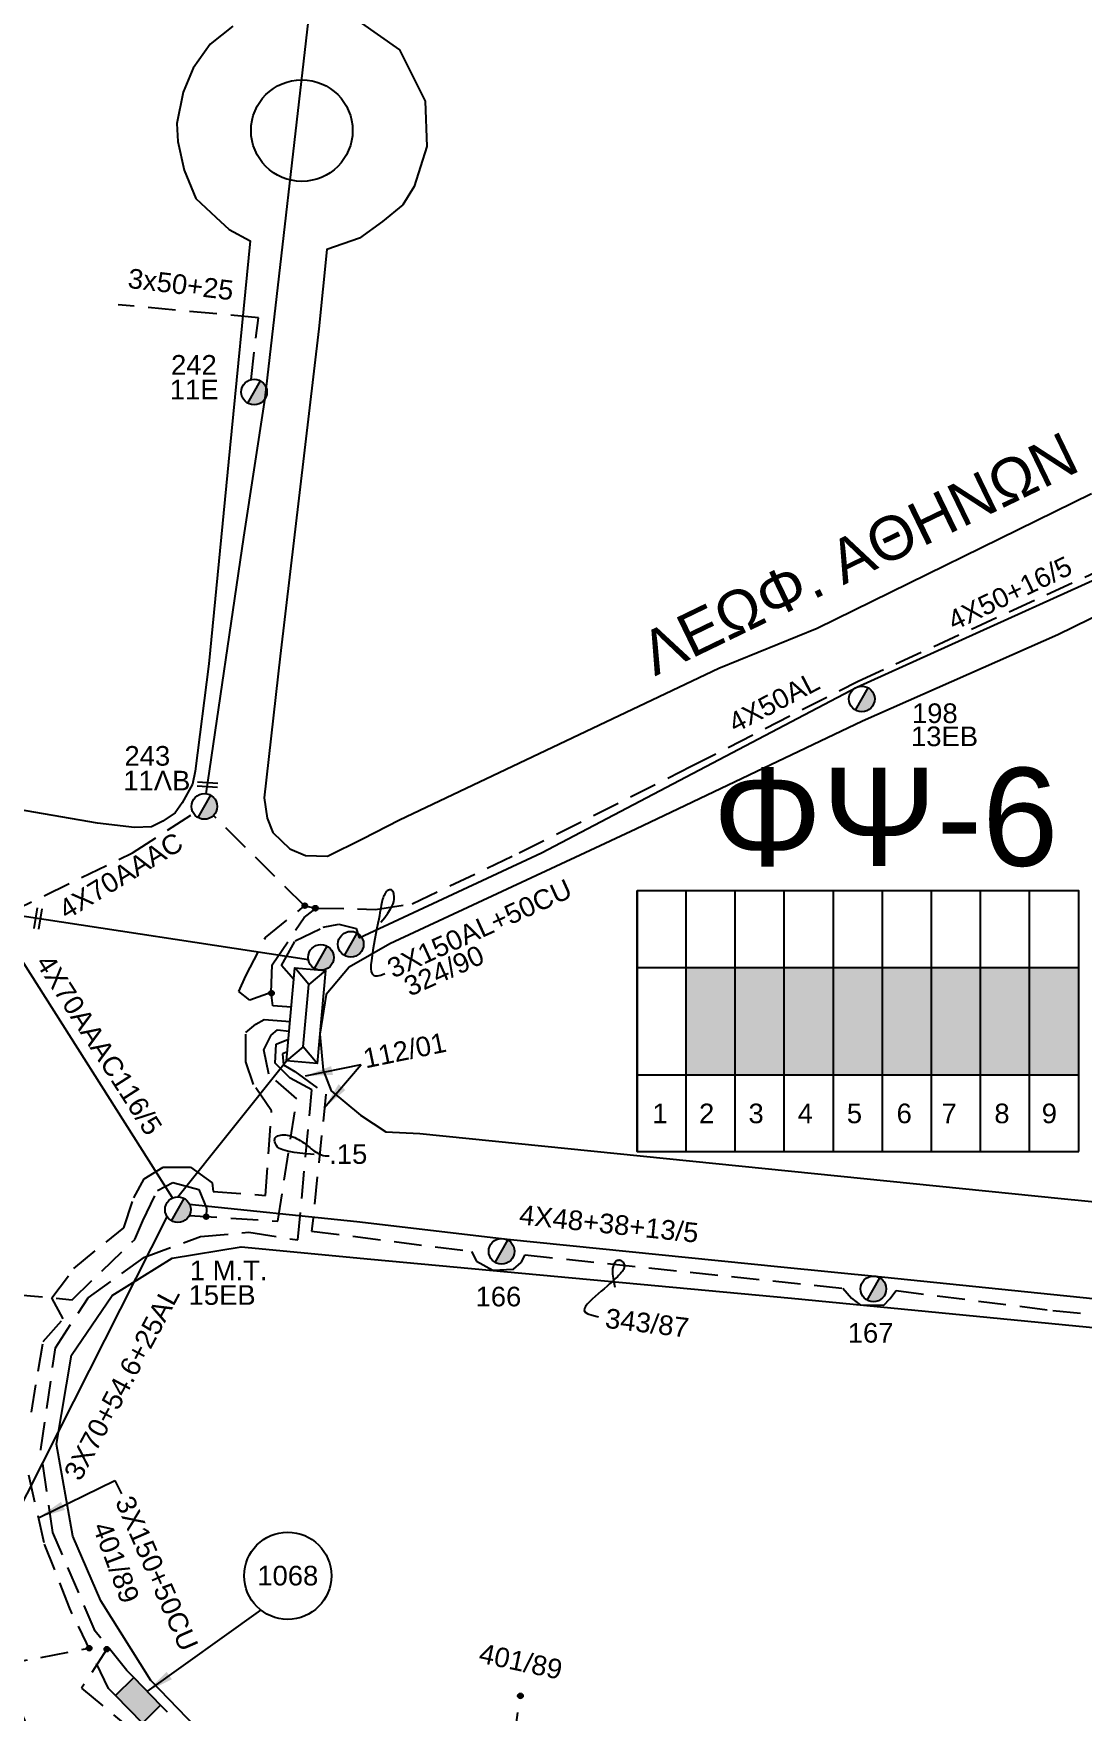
# Model space of a CAD drawing. Header units: millimetres. Extents: x 31 to 3826, y 22 to 1041.
# Drawn here: x 1340.4 to 1436.6, y 185.4 to 339.3 of the extents above; entities that cross this region are included whole.
import ezdxf
from ezdxf.enums import TextEntityAlignment as Align

# ---------------------------------------------------------------- set-up
doc = ezdxf.new("R2010")
doc.units = ezdxf.units.MM
doc.linetypes.add('DASHED', pattern=[19.05, 12.7, -6.35])
for name, color, linetype in [('Link Box 4 Διευθύνσεων', 7, 'Continuous'), ('Άγνωστα', 7, 'Continuous'), ('Ασφαλειοκιβώτια Χ.Τ 9 αναχωρήσεων', 7, 'Continuous'), ('Γυμνά εναέρια ΧΤ (3Φ)   4x50AL', 7, 'Continuous'), ('Γυμνά εναέρια ΧΤ και ΦΟΠ (3Φ)   4x50+16AL', 7, 'Continuous'), ('Επιγραφές - Σχήματα', 7, 'Continuous'), ('Καλώδια ΧΤ   3x150+50AL', 7, 'DASHED'), ('Καλώδια ΧΤ   3x150+50CU', 7, 'DASHED'), ('Καλώδια ΧΤ   3x150+70 XLPE', 7, 'DASHED'), ('Καλώδια ΧΤ   3x150AL+50CU', 7, 'DASHED'), ('Μηχανική τομή', 7, 'Continuous'), ('Στύλος ΦΜ', 7, 'Continuous'), ('Στύλος ΦΜ @ 1', 7, 'Continuous'), ('Συνδέσεις', 7, 'Continuous'), ('Συνεστραμμένα ΧΤ   3x70+54.6+25 AL', 7, 'SYN_LINE'), ('Υποσταθμός πόλεως', 7, 'Continuous'), ('Υπόβαθρο ΔΕΗ', 7, 'Continuous'), ('Υπόγεια Καλώδια Δικτύου ΧΤ   .15', 7, 'DASHED'), ('Υπόγεια καλώδια Παροχών ΧΤ   4x50AL', 7, 'DASHED')]:
    doc.layers.add(name, color=color, linetype=linetype)
doc.styles.get("Standard").update_dxf_attribs({"font": 'arial.ttf'})
doc.linetypes.add('SYN_LINE', pattern='A,0.5,-0.0001,["/\\/\\/\\/",Standard,S=0.1,R=0,X=0,Y=-0.05],-0.25', length=0.7501)
doc.dimstyles.new('ISO-25', dxfattribs={"dimtxt": 2.5, "dimasz": 2.5, "dimexe": 1.25, "dimexo": 0.625, "dimtad": 1, "dimtxsty": 'Standard', "dimcen": 2.5, "dimadec": 0, "dimazin": 0, "dimtfac": 1, "dimtmove": 0, "dimatfit": 3, "dimfxl": 1, "dimarcsym": 0})

# ---------------------------------------------------------------- blocks, each defined once
blk = doc.blocks.new('ΥΠΟΣΤΑΘΜΟΣ ΠΟΛΕΩΣ')
at = {"layer": 'Υποσταθμός πόλεως', "linetype": 'Continuous', "ltscale": 40}
blk.add_lwpolyline([(-8.57, 2.82), (8.57, 2.82), (8.57, -2.82), (-8.57, -2.82)], close=True, dxfattribs=at)
for points in [[(-5.75, 0), (-8.57, 2.82)], [(5.75, 0), (8.57, 2.82)], [(-8.57, -2.82), (-5.75, 0)], [(-5.75, 0), (5.75, 0)], [(8.57, -2.82), (5.75, 0)]]:
    blk.add_lwpolyline(points, dxfattribs=at)
at = {"layer": 'Υποσταθμός πόλεως', "linetype": 'SYN_LINE', "ltscale": 40, "flags": 1}
for tag, p in [('ΜΕΤΑΣΧΗΜΑΤΙΣΜΟΣ', (10.6, 2.39)), ('ΙΣΧΥΣ', (10.58, -0.41)), ('ΑΡΙΘΜΟΣ', (10.7, -3.13))]:
    blk.add_attdef(tag, p, '', height=1.8, dxfattribs=at)
blk = doc.blocks.new('ΥΠΑΡΧΩΝ ΤΣΙΜΕΝΤΕΝΙΟΣ ΣΤΥΛΟΣ')
at = {"layer": 'Στύλος ΦΜ'}
blk.add_hatch(color=7, dxfattribs=at).paths.add_polyline_path([(-1.29, -2.28, 0.574793), (2.62, 0, 0.268822), (1.3, 2.27)])
at = {"layer": 'Στύλος ΦΜ', "color": 7}
blk.add_line((-1.29, -2.28), (1.3, 2.27), dxfattribs=at)
blk.add_circle((0, 0), 2.62, dxfattribs=at)
at = {"layer": 'Στύλος ΦΜ', "flags": 4}
for tag, p in [('ΑΡΙΘΜΟΣ', (-4.68, 8.05)), ('ΤΥΠΟΣ', (-4.91, 3.03))]:
    blk.add_attdef(tag, p, '', height=4, dxfattribs=at)
blk = doc.blocks.new('ΜΗΧΑΝΙΚΗ ΤΟΜΗ')
at = {"layer": 'Μηχανική τομή', "ltscale": 40}
for p, q in [((-1.89, 0.78), (1.89, 0.78)), ((1.89, 0), (-1.89, 0))]:
    blk.add_line(p, q, dxfattribs=at)
blk = doc.blocks.new('_ΣΥΝΔΕΣΗ')
at = {"layer": 'Συνδέσεις', "linetype": 'SYN_LINE', "ltscale": 40}
blk.add_hatch(color=256, dxfattribs=at).paths.add_polyline_path([(0.5, -0.01, 1), (-0.5, -0.01, 1)])
at = {"layer": 'Συνδέσεις'}
blk.add_circle((0, -0.01), 0.5, dxfattribs=at)
blk = doc.blocks.new('LINK BOX 4 ΑΝΑΧΩΡΗΣΕΩΝ')
at = {"layer": 'Link Box 4 Διευθύνσεων', "ltscale": 40}
blk.add_hatch(color=256, dxfattribs=at).paths.add_polyline_path([(-3.54, 0), (-3.54, -4.67), (3.54, -4.67), (3.54, 0)])
for p, q in [((-3.54, 0), (-5.33, 0)), ((5.33, 0), (3.54, 0)), ((-3.54, -4.67), (-5.33, -4.67)), ((5.33, -4.67), (3.54, -4.67))]:
    blk.add_line(p, q, dxfattribs=at)
blk.add_lwpolyline([(-3.54, -4.67), (-3.54, 0), (3.54, 0), (3.54, -4.67)], close=True, dxfattribs=at)
blk = doc.blocks.new('ΑΣΦΑΛΕΙΟΚΙΒΩΤΙΟ ΥΠΟΣΤΑΘΜΟΥ 9 ΑΝΑΧΩΡΗΣΕΩΝ')
at = {"layer": 'Ασφαλειοκιβώτια Χ.Τ 9 αναχωρήσεων', "ltscale": 40}
for p, q in [((-23.8, 40.36), (24.02, 40.36)), ((-9.72, 40.36), (-9.72, -40.64)), ((9.94, 40.36), (9.94, -40.64)), ((-23.8, 31.36), (24.02, 31.36)), ((-23.8, 22.36), (24.02, 22.36)), ((-23.8, 13.36), (24.02, 13.36)), ((-23.8, 4.36), (24.02, 4.36)), ((-23.8, -4.64), (24.02, -4.64)), ((-23.8, -13.64), (24.02, -13.64)), ((-23.8, -22.64), (24.02, -22.64)), ((-23.8, -31.64), (24.02, -31.64))]:
    blk.add_line(p, q, dxfattribs=at)
at = {"layer": 'Ασφαλειοκιβώτια Χ.Τ 9 αναχωρήσεων'}
blk.add_lwpolyline([(-23.8, -40.64), (24.02, -40.64), (24.02, 40.36), (-23.8, 40.36)], close=True, dxfattribs=at)
for s, p in [('1', (-18.61, 37.57)), ('2', (-18.61, 29)), ('3', (-18.61, 19.93)), ('4', (-18.61, 10.91)), ('5', (-18.61, 1.89)), ('6', (-18.61, -7.24)), ('7', (-18.61, -15.48)), ('8', (-18.61, -25.17)), ('9', (-18.61, -33.86))]:
    blk.add_text(s, height=3.6, rotation=270, dxfattribs=at).set_placement(p)
at = {"layer": 'Ασφαλειοκιβώτια Χ.Τ 9 αναχωρήσεων', "ltscale": 40}
for tag, height, p in [('ΟΝΟΜΑ', 5, (-0.16, 44.31)), ('ΚΕΙΜΕΝΟ 1', 2, (17.06, 35.59)), ('ΚΕΙΜΕΝΟ 2', 2, (17.06, 26.88)), ('ΚΕΙΜΕΝΟ 3', 2, (17.06, 17.69)), ('ΚΕΙΜΕΝΟ 4', 2, (17.06, 8.71)), ('ΚΕΙΜΕΝΟ 5', 2, (17.06, -0.13)), ('ΚΕΙΜΕΝΟ 6', 2, (17.06, -9.05)), ('ΚΕΙΜΕΝΟ 7', 2, (17.06, -18.13)), ('ΚΕΙΜΕΝΟ 8', 2, (17.06, -26.85)), ('ΚΕΙΜΕΝΟ 9', 2, (17.06, -35.99)), ('ΣΧ', 2, (-0.1, -42.64))]:
    blk.add_attdef(tag, text='', height=height, dxfattribs=at).set_placement(p, align=Align.MIDDLE_CENTER)

msp = doc.modelspace()

# ---------------------------------------------------------------- hatches: boundary and pattern name
at = {"layer": 'Ασφαλειοκιβώτια Χ.Τ 9 αναχωρήσεων'}
for color, points in [(25, [(1400.28, 243.76), (1404.78, 243.76), (1404.78, 253.58), (1400.28, 253.58)]), (173, [(1404.78, 243.76), (1409.28, 243.76), (1409.28, 253.58), (1404.78, 253.58)]), (2, [(1409.28, 243.76), (1413.78, 243.76), (1413.78, 253.58), (1409.28, 253.58)]), (133, [(1413.78, 243.76), (1418.28, 243.76), (1418.28, 253.58), (1413.78, 253.58)]), (1, [(1418.28, 243.76), (1422.78, 243.76), (1422.78, 253.58), (1418.28, 253.58)]), (5, [(1422.78, 243.76), (1427.28, 243.76), (1427.28, 253.58), (1422.78, 253.58)]), (85, [(1427.28, 243.76), (1431.78, 243.76), (1431.78, 253.58), (1427.28, 253.58)]), (6, [(1431.78, 243.76), (1436.28, 243.76), (1436.28, 253.58), (1431.78, 253.58)])]:
    msp.add_hatch(color=color, dxfattribs=at).paths.add_polyline_path(points)

# ---------------------------------------------------------------- linework, layer by layer
at = {"layer": 'Άγνωστα', "linetype": 'DASHED', "ltscale": 0.2}
msp.add_lwpolyline([(1360.37, 307.52), (1361.04, 313.18), (1348.18, 314.39)], dxfattribs=at)
at = {"layer": 'Άγνωστα', "color": 85, "linetype": 'DASHED', "ltscale": 0.2}
msp.add_lwpolyline([(1337.96, 258.52), (1349.5, 264.12), (1355.1, 267.73)], dxfattribs=at)
at = {"layer": 'Άγνωστα', "color": 25, "linetype": 'Continuous', "ltscale": 0.2}
msp.add_lwpolyline([(1353.17, 232.46), (1337.98, 256.45)], dxfattribs=at)
at = {"layer": 'Άγνωστα', "color": 2, "linetype": 'DASHED', "ltscale": 0.2}
msp.add_lwpolyline([(1322.68, 200.26), (1332.89, 202.19), (1332.49, 206.71), (1332.36, 212.2), (1333.65, 219.78), (1334.91, 223.98), (1343.95, 223.12), (1349.72, 228.66), (1350.43, 230.36), (1351.78, 233.16), (1353.19, 233.87), (1355.57, 233.23), (1356.28, 231.53), (1356.25, 230.75)], dxfattribs=at)
at = {"layer": 'Άγνωστα', "color": 2}
msp.add_lwpolyline([(1354.7, 231.9), (1370.07, 230.3), (1383.85, 228.69), (1408.97, 226.13), (1418.21, 225.23), (1452.18, 221.73), (1468.67, 219.93), (1501.16, 216.96)], dxfattribs=at)
at = {"layer": 'Άγνωστα'}
msp.add_lwpolyline([(1393.78, 224.26), (1393.67, 224.72), (1393.6, 225.12), (1393.56, 225.46), (1393.55, 225.74), (1393.56, 225.98), (1393.6, 226.18), (1393.65, 226.34), (1393.71, 226.47), (1393.77, 226.57), (1393.84, 226.65), (1393.91, 226.71), (1393.99, 226.75), (1394.06, 226.77), (1394.13, 226.78), (1394.2, 226.77), (1394.27, 226.75), (1394.33, 226.72), (1394.39, 226.67), (1394.45, 226.62), (1394.49, 226.56), (1394.53, 226.5), (1394.57, 226.43), (1394.59, 226.36), (1394.6, 226.28), (1394.61, 226.21), (1394.6, 226.13), (1394.58, 226.06), (1394.56, 225.99), (1394.52, 225.91), (1394.48, 225.84), (1394.44, 225.76), (1394.38, 225.68), (1394.33, 225.61), (1394.26, 225.52), (1394.18, 225.44), (1394.08, 225.34), (1393.97, 225.22), (1393.84, 225.1), (1393.67, 224.95), (1393.48, 224.78), (1393.26, 224.59), (1393.02, 224.37), (1392.75, 224.14), (1392.48, 223.9), (1392.2, 223.66), (1391.93, 223.41), (1391.66, 223.17), (1391.42, 222.93), (1391.2, 222.72), (1391.04, 222.51), (1390.94, 222.32), (1390.93, 222.14), (1391.03, 221.98), (1391.27, 221.83), (1391.66, 221.7), (1392.23, 221.57)], dxfattribs=at)
at = {"layer": 'Άγνωστα', "color": 25, "linetype": 'DASHED', "ltscale": 0.2}
msp.add_lwpolyline([(1351.02, 183.66), (1364.86, 176.04), (1365.65, 172.89), (1368.63, 171.35), (1371.7, 172.44), (1372.62, 173.88), (1382.84, 171.43), (1385.08, 186.8)], dxfattribs=at)
at = {"layer": 'Γυμνά εναέρια ΧΤ (3Φ)   4x50AL', "color": 5, "linetype": 'DASHED', "ltscale": 0.2}
msp.add_lwpolyline([(1362.23, 251.31), (1360.27, 250.61), (1359.26, 251.39), (1359.88, 252.82), (1361.69, 256.35), (1365.27, 259.25), (1366.33, 259.05)], dxfattribs=at)
at = {"layer": 'Γυμνά εναέρια ΧΤ και ΦΟΠ (3Φ)   4x50+16AL', "color": 85, "ltscale": 20}
msp.add_lwpolyline([(1356.26, 269.54), (1359.71, 293.08), (1361.68, 305.8), (1365.86, 342.32), (1371.07, 393.25), (1375.41, 439.37)], dxfattribs=at)
at = {"layer": 'Γυμνά εναέρια ΧΤ και ΦΟΠ (3Φ)   4x50+16AL', "color": 1}
msp.add_lwpolyline([(1370.28, 256.32), (1387.02, 264.12), (1415.92, 279.31), (1447.82, 293.74), (1475.52, 306.54)], dxfattribs=at)
at = {"layer": 'Γυμνά εναέρια ΧΤ και ΦΟΠ (3Φ)   4x50+16AL', "color": 85}
msp.add_lwpolyline([(1365.63, 254.3), (1337.96, 258.52), (1307.17, 264.12), (1293.86, 266.73)], dxfattribs=at)
at = {"layer": 'Γυμνά εναέρια ΧΤ και ΦΟΠ (3Φ)   4x50+16AL', "color": 1, "linetype": 'DASHED', "ltscale": 0.2}
msp.add_lwpolyline([(1364.29, 252.49), (1363.15, 253.78), (1364.42, 256.05), (1367, 257.3), (1368.42, 257.58), (1370.02, 257.17), (1370.28, 256.32)], dxfattribs=at)
at = {"layer": 'Επιγραφές - Σχήματα'}
for points in [[(1372.28, 257.76), (1372.64, 258.19), (1372.93, 258.58), (1373.14, 258.91), (1373.29, 259.19), (1373.4, 259.44), (1373.46, 259.65), (1373.49, 259.83), (1373.5, 259.99), (1373.5, 260.14), (1373.48, 260.26), (1373.46, 260.38), (1373.43, 260.47), (1373.39, 260.56), (1373.35, 260.62), (1373.3, 260.67), (1373.24, 260.71), (1373.18, 260.73), (1373.12, 260.73), (1373.06, 260.72), (1372.99, 260.7), (1372.93, 260.67), (1372.86, 260.62), (1372.8, 260.56), (1372.74, 260.49), (1372.68, 260.41), (1372.63, 260.31), (1372.57, 260.21), (1372.53, 260.1), (1372.48, 259.98), (1372.44, 259.86), (1372.4, 259.72), (1372.36, 259.58), (1372.33, 259.43), (1372.3, 259.27), (1372.27, 259.09), (1372.23, 258.88), (1372.19, 258.64), (1372.14, 258.35), (1372.08, 258.03), (1372.01, 257.64), (1371.92, 257.21), (1371.83, 256.73), (1371.73, 256.22), (1371.63, 255.7), (1371.54, 255.18), (1371.47, 254.69), (1371.41, 254.23), (1371.37, 253.83), (1371.37, 253.49), (1371.4, 253.22), (1371.47, 253.02), (1371.59, 252.89), (1371.76, 252.82), (1371.98, 252.83), (1372.27, 252.91), (1372.63, 253.05)], [(1366.15, 236.46), (1365.13, 236.54), (1364.33, 236.63), (1363.72, 236.74), (1363.29, 236.87), (1362.99, 237), (1362.81, 237.13), (1362.69, 237.26), (1362.63, 237.39), (1362.58, 237.51), (1362.55, 237.62), (1362.53, 237.72), (1362.54, 237.81), (1362.56, 237.9), (1362.59, 237.97), (1362.65, 238.04), (1362.73, 238.1), (1362.82, 238.15), (1362.94, 238.19), (1363.06, 238.22), (1363.21, 238.24), (1363.36, 238.25), (1363.52, 238.25), (1363.69, 238.23), (1363.86, 238.19), (1364.03, 238.14), (1364.21, 238.08), (1364.38, 238), (1364.55, 237.92), (1364.72, 237.82), (1364.89, 237.72), (1365.05, 237.61), (1365.2, 237.51), (1365.35, 237.4), (1365.49, 237.29), (1365.63, 237.18), (1365.76, 237.08), (1365.89, 236.98), (1366.02, 236.88), (1366.14, 236.79), (1366.27, 236.7), (1366.41, 236.62), (1366.54, 236.54), (1366.69, 236.47), (1366.84, 236.42), (1367, 236.37), (1367.17, 236.33), (1367.35, 236.31), (1367.55, 236.31)]]:
    msp.add_lwpolyline(points, dxfattribs=at)
at = {"layer": 'Επιγραφές - Σχήματα', "color": 7}
msp.add_circle((1363.74, 197.81), 4, dxfattribs=at)
at = {"layer": 'Καλώδια ΧΤ   3x150+50AL', "color": 173, "ltscale": 0.2}
msp.add_lwpolyline([(1281.32, 192.19), (1298.91, 190.28), (1316.8, 186.03), (1341.96, 179.32), (1337.36, 189.61), (1345.69, 191.2)], dxfattribs=at)
at = {"layer": 'Καλώδια ΧΤ   3x150+50CU', "color": 173, "ltscale": 0.2}
for points in [[(1340.22, 212.83), (1341.31, 219.3), (1343.15, 221.38), (1342.09, 223.3), (1344.12, 226), (1348.69, 229.73), (1349.61, 232.46), (1350.58, 234.22), (1352.3, 235.27), (1354.83, 235.27), (1356.79, 233.86), (1356.91, 233.06), (1361.69, 232.7), (1362.25, 240.45), (1360.61, 242.86), (1359.89, 244.95), (1359.89, 247.64), (1360.81, 248.4), (1361.57, 248.84), (1363.95, 248.63)], [(1347.31, 187.48), (1347.31, 187.48), (1343.75, 194.8), (1341.39, 200.83), (1339.94, 207.25)]]:
    msp.add_lwpolyline(points, dxfattribs=at)
at = {"layer": 'Καλώδια ΧΤ   3x150+70 XLPE', "color": 5, "ltscale": 0.2}
msp.add_lwpolyline([(1365.27, 259.25), (1356.92, 267.54)], dxfattribs=at)
at = {"layer": 'Καλώδια ΧΤ   3x150AL+50CU', "color": 5, "linetype": 'DASHED', "ltscale": 0.2}
msp.add_lwpolyline([(1364.07, 249.95), (1362.36, 250.08), (1362.23, 251.31), (1362.32, 253.85), (1365.23, 258.19), (1366.33, 259.05), (1371.8, 258.93), (1375.16, 259.43), (1384.97, 264.12), (1400.74, 272.05), (1416.06, 279.87), (1448.1, 294.58), (1476.12, 307.9), (1486.41, 312.82), (1489.11, 312.88), (1492.07, 311.96), (1493.5, 310.58), (1494.59, 308.79), (1496.53, 304.57), (1496.53, 302.05), (1495.55, 294.15), (1492.1, 269.66), (1491.6, 269.24), (1473.36, 270.81)], dxfattribs=at)
at = {"layer": 'Καλώδια ΧΤ   3x150AL+50CU', "color": 6, "ltscale": 0.2}
msp.add_lwpolyline([(1363.71, 245.86), (1363.24, 245.67), (1363.35, 244.68), (1364.39, 244.06), (1367.24, 241.99), (1365.93, 229.43), (1380.6, 227.56), (1381.06, 226.65), (1382.55, 225.83), (1384.44, 225.93), (1385.15, 226.53), (1385.5, 227.25), (1414.64, 224.19), (1415.44, 223.27), (1416.24, 222.67), (1418.42, 222.64), (1418.96, 223.22), (1419.53, 223.96), (1433.91, 222.15), (1450.1, 220.46)], dxfattribs=at)
at = {"layer": 'Συνεστραμμένα ΧΤ   3x70+54.6+25 AL', "color": 25, "ltscale": 15}
msp.add_line((1353.66, 232.57), (1363.63, 245.04), dxfattribs=at)
at = {"layer": 'Συνεστραμμένα ΧΤ   3x70+54.6+25 AL', "color": 25, "ltscale": 20}
msp.add_line((1329.99, 185.89), (1352.69, 230.73), dxfattribs=at)
at = {"layer": 'Υπόβαθρο ΔΕΗ'}
for points in [[(1370.2, 340.41), (1373.99, 337.75), (1376.34, 333.05), (1376.49, 328.91), (1375.32, 325.24), (1374.3, 323.54), (1372.42, 322.03), (1370.32, 320.49), (1367.33, 319.44), (1366.59, 312.18), (1363.04, 282.14), (1361.58, 269.17), (1361.86, 267.3), (1362.38, 265.99), (1363.94, 264.49), (1365.35, 263.88), (1367.37, 263.82), (1370.58, 265.41), (1373.99, 267.15), (1403.27, 281.04), (1412.29, 284.72), (1437.45, 297.08)], [(1358.71, 339.93), (1356.63, 338.27), (1355.06, 336.09), (1354.13, 333.89), (1353.56, 331.02), (1353.65, 329.37), (1354.25, 326.72), (1355.31, 324.14), (1357.14, 322.43), (1358.35, 321.28), (1360.28, 320.26), (1358.41, 301.22), (1356.51, 281.46), (1355.25, 271.6), (1355, 270.42), (1354.04, 268.7), (1353.42, 267.77), (1352.29, 267.02), (1351.23, 266.51), (1349.68, 266.43), (1346.28, 266.85), (1337.25, 268.38)], [(1446.18, 289.9), (1434.38, 284.12), (1416.46, 276.2), (1395.66, 266.29), (1391.01, 264.12)], [(1391.01, 264.12), (1373.09, 255.76), (1369.36, 253.62), (1367.27, 251.11), (1366.68, 247.47), (1367, 244.19), (1367.73, 242.3), (1370.4, 240.06), (1372.72, 238.52), (1375.85, 238.36), (1434.66, 232.41), (1478.03, 228.14)], [(1356.16, 183.05), (1351.19, 188.19), (1346.59, 195.5), (1344.01, 201.45), (1342.54, 209.87), (1343.89, 218.03), (1347.63, 223.5), (1353.15, 226.93), (1359.47, 227.97), (1371.37, 226.86), (1409.95, 223.28), (1490.37, 215.43), (1547.6, 209.63), (1579.8, 206.45), (1613.39, 203.34), (1620.69, 202.57), (1623.56, 202.1), (1625.76, 200.22), (1627.18, 197.61), (1627.73, 195.09), (1625.87, 188.25), (1612.11, 146.1)]]:
    msp.add_lwpolyline(points, dxfattribs=at)
msp.add_circle((1365.03, 330.36), 4.66, dxfattribs=at)
at = {"layer": 'Υπόγεια Καλώδια Δικτύου ΧΤ   .15', "color": 2, "ltscale": 0.2}
msp.add_lwpolyline([(1354.7, 230.85), (1362.84, 230.33), (1364.56, 241.55), (1362, 243.8), (1361.55, 246.04), (1362.23, 247.39), (1362.8, 247.87), (1363.88, 247.77)], dxfattribs=at)
at = {"layer": 'Υπόγεια Καλώδια Δικτύου ΧΤ   .15', "color": 133, "ltscale": 0.2}
for points in [[(1348.98, 189.11), (1346.08, 192.74), (1342.19, 201.78), (1341.09, 209.38), (1342.43, 218.72), (1345.44, 223.31), (1350.59, 227.03), (1355.73, 228.93), (1360.16, 229.32), (1364.67, 228.61), (1365.94, 242.37), (1363.96, 243.44), (1362.59, 244.81), (1362.66, 246.57), (1363.81, 247.02)], [(1347.14, 191.08), (1344.83, 187.5), (1361.97, 173.29), (1363.71, 173.07), (1366.09, 174.7)]]:
    msp.add_lwpolyline(points, dxfattribs=at)

# ---------------------------------------------------------------- block references
at = {"layer": 'Link Box 4 Διευθύνσεων', "xscale": 0.5000000000000553, "yscale": 0.5000000000000553, "zscale": 0.5000000000000553, "rotation": 314.2197567970405}
msp.add_blockref('LINK BOX 4 ΑΝΑΧΩΡΗΣΕΩΝ', (1350.84, 187.2), dxfattribs=at)
at = {"layer": 'Ασφαλειοκιβώτια Χ.Τ 9 αναχωρήσεων', "xscale": 0.5, "yscale": 0.5, "zscale": 0.5, "rotation": 90}
msp.add_blockref('ΑΣΦΑΛΕΙΟΚΙΒΩΤΙΟ ΥΠΟΣΤΑΘΜΟΥ 9 ΑΝΑΧΩΡΗΣΕΩΝ', (1415.96, 248.62), dxfattribs=at)
at = {"layer": 'Μηχανική τομή'}
for p, xscale, yscale, zscale, rotation in [((1356.36, 270.17), 0.4999999999998692, 0.4999999999998692, 0.4999999999998692, 355.8400116559316), ((1341.03, 258.06), 0.4999999999999916, 0.4999999999999916, 0.4999999999999916, 80.73242661011783)]:
    msp.add_blockref('ΜΗΧΑΝΙΚΗ ΤΟΜΗ', p, dxfattribs=dict(at, xscale=xscale, yscale=yscale, zscale=zscale, rotation=rotation))
at = {"layer": 'Στύλος ΦΜ @ 1', "ltscale": 40}
ref = msp.add_blockref('ΥΠΑΡΧΩΝ ΤΣΙΜΕΝΤΕΝΙΟΣ ΣΤΥΛΟΣ', (1360.65, 306.38), dxfattribs=dict(at, xscale=0.4499999999998181, yscale=0.4499999999998181, zscale=0.4499999999998181))
ref.add_attrib('ΤΥΠΟΣ', '11E', (1352.92, 305.71), dxfattribs={"layer": 'Στύλος ΦΜ', "height": 1.8, "flags": 4})
ref.add_attrib('ΑΡΙΘΜΟΣ', '242', (1353.03, 307.97), dxfattribs={"layer": 'Στύλος ΦΜ', "height": 1.8, "flags": 4})
ref = msp.add_blockref('ΥΠΑΡΧΩΝ ΤΣΙΜΕΝΤΕΝΙΟΣ ΣΤΥΛΟΣ', (1416.39, 278.23), dxfattribs=dict(at, xscale=0.4499999999998181, yscale=0.4499999999998181, zscale=0.4499999999998181))
ref.add_attrib('ΤΥΠΟΣ', '13EB', (1420.9, 273.9), dxfattribs={"layer": 'Στύλος ΦΜ', "height": 1.8, "flags": 4})
ref.add_attrib('ΑΡΙΘΜΟΣ', '198', (1420.99, 276.02), dxfattribs={"layer": 'Στύλος ΦΜ', "height": 1.8, "flags": 4})
ref = msp.add_blockref('ΥΠΑΡΧΩΝ ΤΣΙΜΕΝΤΕΝΙΟΣ ΣΤΥΛΟΣ', (1356.09, 268.37), dxfattribs=dict(at, xscale=0.4499999999998181, yscale=0.4499999999998181, zscale=0.4499999999998181))
ref.add_attrib('ΤΥΠΟΣ', '11ΛB', (1348.65, 269.84), dxfattribs={"layer": 'Στύλος ΦΜ', "height": 1.8, "flags": 4})
ref.add_attrib('ΑΡΙΘΜΟΣ', '243', (1348.76, 272.11), dxfattribs={"layer": 'Στύλος ΦΜ', "height": 1.8, "flags": 4})
at = {"layer": 'Στύλος ΦΜ @ 1', "ltscale": 40, "xscale": 0.4499999999998181, "yscale": 0.4499999999998181, "zscale": 0.4499999999998181}
for p in [(1366.78, 254.52), (1369.52, 255.73)]:
    msp.add_blockref('ΥΠΑΡΧΩΝ ΤΣΙΜΕΝΤΕΝΙΟΣ ΣΤΥΛΟΣ', p, dxfattribs=at)
at = {"layer": 'Στύλος ΦΜ @ 1', "ltscale": 40}
ref = msp.add_blockref('ΥΠΑΡΧΩΝ ΤΣΙΜΕΝΤΕΝΙΟΣ ΣΤΥΛΟΣ', (1353.66, 231.39), dxfattribs=dict(at, xscale=0.4499999999998181, yscale=0.4499999999998181, zscale=0.4499999999998181))
ref.add_attrib('ΤΥΠΟΣ', '15EB', (1354.64, 222.66), dxfattribs={"layer": 'Στύλος ΦΜ', "height": 1.8, "flags": 4})
ref.add_attrib('ΑΡΙΘΜΟΣ', '1 M.T.', (1354.75, 224.92), dxfattribs={"layer": 'Στύλος ΦΜ', "height": 1.8, "flags": 4})
ref = msp.add_blockref('ΥΠΑΡΧΩΝ ΤΣΙΜΕΝΤΕΝΙΟΣ ΣΤΥΛΟΣ', (1383.35, 227.57), dxfattribs=dict(at, xscale=0.4499999999998181, yscale=0.4499999999998181, zscale=0.4499999999998181))
ref.add_attrib('ΤΥΠΟΣ', '166', (1380.96, 222.52), dxfattribs={"layer": 'Στύλος ΦΜ', "height": 1.8, "flags": 4})
ref = msp.add_blockref('ΥΠΑΡΧΩΝ ΤΣΙΜΕΝΤΕΝΙΟΣ ΣΤΥΛΟΣ', (1417.45, 224.12), dxfattribs=dict(at, xscale=0.4499999999998181, yscale=0.4499999999998181, zscale=0.4499999999998181))
ref.add_attrib('ΤΥΠΟΣ', '167', (1415.1, 219.19), dxfattribs={"layer": 'Στύλος ΦΜ', "height": 1.8, "flags": 4})
at = {"layer": 'Συνδέσεις', "xscale": 0.4499999999998181, "yscale": 0.4499999999998181, "zscale": 0.4499999999998181}
for p in [(1365.3, 259.27), (1366.27, 259.04), (1362.24, 251.24), (1356.25, 230.75), (1345.52, 191.17), (1347.14, 191.08), (1385.08, 186.8)]:
    msp.add_blockref('_ΣΥΝΔΕΣΗ', p, dxfattribs=at)
at = {"layer": 'Υποσταθμός πόλεως', "xscale": 0.5000000000000129, "yscale": 0.5000000000000129, "zscale": 0.5000000000000129, "rotation": 84.93624701966341}
msp.add_blockref('ΥΠΟΣΤΑΘΜΟΣ ΠΟΛΕΩΣ', (1365.41, 249.18), dxfattribs=at)

# ---------------------------------------------------------------- texts
at = {"layer": 'Άγνωστα', "insert": (1349.21, 317.73), "char_height": 1.8, "width": 10.1428, "attachment_point": 1, "rotation": 353.1548}
msp.add_mtext('3x50+25', dxfattribs=at)
at = {"layer": 'Άγνωστα', "color": 7, "char_height": 1.8, "width": 168.3718, "attachment_point": 1}
for s, insert, rotation in [('4X70AAAC', (1342.52, 259.48), 31.3541), ('4X70AAAC116/5', (1342.07, 255), 302.6639), ('4X48+38+13/5', (1385.09, 231.84), 354.0874)]:
    msp.add_mtext(s, dxfattribs=dict(at, insert=insert, rotation=rotation))
at = {"layer": 'Γυμνά εναέρια ΧΤ και ΦΟΠ (3Φ)   4x50+16AL', "color": 7, "insert": (1424.06, 286.08), "char_height": 1.8, "width": 168.3718, "attachment_point": 1, "rotation": 25.7767}
msp.add_mtext('4X50+16/5', dxfattribs=at)
at = {"layer": 'Επιγραφές - Σχήματα', "insert": (1395.65, 283.88), "char_height": 4, "width": 157.7424, "attachment_point": 1, "rotation": 25.8151}
msp.add_mtext('ΛΕΩΦ. ΑΘΗΝΩΝ', dxfattribs=at)
at = {"layer": 'Επιγραφές - Σχήματα', "insert": (1402.71, 271.92), "char_height": 9, "width": 103.4348, "attachment_point": 1}
msp.add_mtext('ΦΨ-6', dxfattribs=at)
at = {"layer": 'Επιγραφές - Σχήματα', "color": 7, "char_height": 1.8, "width": 168.3718, "attachment_point": 1}
for s, insert, rotation in [('324/90', (1374.19, 252.55), 24.3401), ('112/01', (1370.51, 246.1), 11.7273), ('343/87', (1392.99, 222.35), 353.1361), ('401/89', (1347.49, 202.95), 290.6108), ('401/89', (1381.54, 191.63), 348.0613)]:
    msp.add_mtext(s, dxfattribs=dict(at, insert=insert, rotation=rotation))
at = {"layer": 'Επιγραφές - Σχήματα', "color": 7, "insert": (1363.74, 197.81), "char_height": 1.8, "width": 168.3718, "attachment_point": 5}
msp.add_mtext('1068', dxfattribs=at)
at = {"layer": 'Καλώδια ΧΤ   3x150+50CU', "color": 7, "insert": (1349.52, 205.34), "char_height": 1.8, "width": 168.3718, "attachment_point": 1, "rotation": 293.6016}
msp.add_mtext('3X150+50CU', dxfattribs=at)
at = {"layer": 'Καλώδια ΧΤ   3x150AL+50CU', "color": 7, "insert": (1372.65, 254.21), "char_height": 1.8, "width": 168.3718, "attachment_point": 1, "rotation": 24.5508}
msp.add_mtext('3X150AL+50CU', dxfattribs=at)
at = {"layer": 'Συνεστραμμένα ΧΤ   3x70+54.6+25 AL', "color": 7}
msp.add_text('3X70+54.6+25AL', height=1.8, rotation=62.0041, dxfattribs=at).set_placement((1344.71, 206.39))
at = {"layer": 'Υπόγεια Καλώδια Δικτύου ΧΤ   .15', "color": 7, "insert": (1367.54, 237.39), "char_height": 1.8, "width": 168.3718, "attachment_point": 1}
msp.add_mtext('.15', dxfattribs=at)
at = {"layer": 'Υπόγεια καλώδια Παροχών ΧΤ   4x50AL', "color": 7, "insert": (1403.94, 276.68), "char_height": 1.8, "width": 168.3718, "attachment_point": 1, "rotation": 27.5677}
msp.add_mtext('4X50AL', dxfattribs=at)

# ---------------------------------------------------------------- leaders
at = {"layer": 'Επιγραφές - Σχήματα'}
for points in [[(1365.35, 243.65), (1370.48, 244.71)], [(1367.09, 240.72), (1370.48, 244.71)], [(1340.87, 203.13), (1347.88, 206.54), (1348.48, 205.32)], [(1350.84, 187.2), (1361.26, 194.67)]]:
    msp.add_leader(points, dimstyle='ISO-25', override={"dimgap": 0.625, "dimtad": 0}, dxfattribs=at)

doc.saveas('drawing.dxf')
